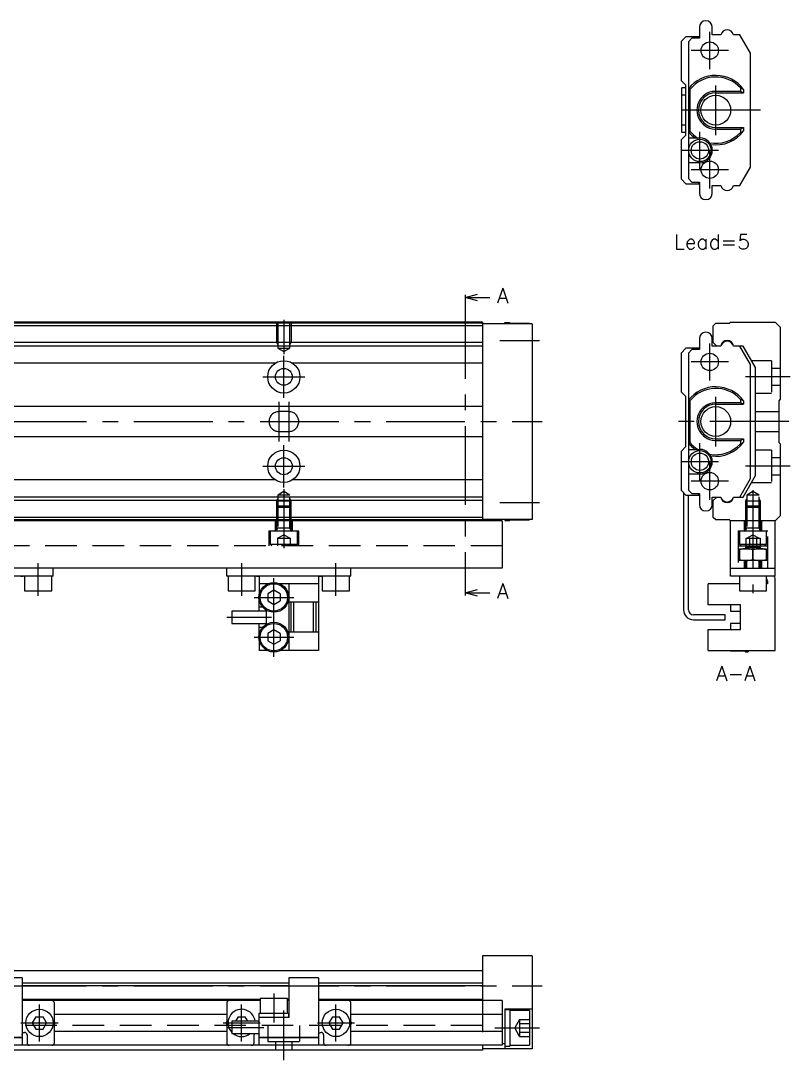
# Model space of a CAD drawing. Extents: x 0 to 378, y -8 to 217.
# Drawn here: x 222.7 to 377.7, y 8 to 217.3 of the extents above; entities that cross this region are included whole.
import ezdxf

# ---------------------------------------------------------------- set-up
doc = ezdxf.new("R2010")
doc.units = 0
doc.header["$LTSCALE"] = 0.5
doc.linetypes.add('CENTER', pattern=[50.8, 31.75, -6.35, 6.35, -6.35])
doc.linetypes.add('DASHED', pattern=[19.05, 12.7, -6.35])
for name, color, linetype in [('MSM_CENTER', 1, 'CENTER'), ('MSM_CONTINUOUS', 7, 'CONTINUOUS'), ('MSM_DASHED', 4, 'DASHED'), ('MSM_NARROW', 5, 'CONTINUOUS'), ('MSM_PART_NUMBER', 7, 'CONTINUOUS')]:
    doc.layers.add(name, color=color, linetype=linetype)
doc.styles.get("Standard").update_dxf_attribs({"font": 'txt.shx', "height": 1, "bigfont": 'bigfont.shx'})

msp = doc.modelspace()

# ---------------------------------------------------------------- linework, layer by layer
at = {"layer": 'MSM_CENTER'}
for p, q in [((361.5, 207.55), (361.5, 215.05)), ((365.25, 211.3), (357.75, 211.3)), ((362.7, 194.3), (362.7, 204.3)), ((371.7, 199.3), (353.9, 199.3)), ((359.5, 187.45), (359.5, 194.95)), ((363.25, 191.2), (355.75, 191.2)), ((361.5, 183.55), (361.5, 191.05)), ((365.25, 187.3), (357.75, 187.3)), ((312.2, 161.1), (312.2, 102.6)), ((275.7, 157.1), (275.7, 150.19)), ((319.2, 152.9), (327.2, 152.9)), ((361.5, 144.85), (361.5, 152.35)), ((275.7, 141.35), (275.7, 149.85)), ((365.25, 148.6), (357.75, 148.6)), ((271.45, 145.6), (279.95, 145.6)), ((377.7, 145.6), (368.7, 145.6)), ((274.7, 140.6), (274.7, 132.6)), ((276.7, 140.6), (276.7, 132.6)), ((362.7, 131.6), (362.7, 141.6)), ((67.7, 136.6), (327.7, 136.6)), ((377.4, 136.6), (354.6, 136.6)), ((359.5, 124.75), (359.5, 132.25)), ((275.7, 123.35), (275.7, 131.85)), ((363.25, 128.5), (355.75, 128.5)), ((361.5, 120.85), (361.5, 128.35)), ((271.45, 127.6), (279.95, 127.6)), ((377.7, 127.6), (368.7, 127.6)), ((365.25, 124.6), (357.75, 124.6)), ((275.7, 123.01), (275.7, 111.1)), ((370.2, 122.81), (370.2, 102.05)), ((319.2, 120.3), (327.2, 120.3)), ((226.2, 101.5), (226.2, 108.1)), ((267.2, 108.1), (267.2, 101.5)), ((286.2, 101.5), (286.2, 108.1)), ((273.69, 89.2), (273.69, 105.2)), ((269.69, 101.2), (277.69, 101.2)), ((264.2, 97.2), (273.2, 97.2)), ((269.69, 93.2), (277.69, 93.2)), ((67.7, 23), (327.7, 23)), ((273.69, 21.4), (273.69, 15.6)), ((226.47, 11.75), (226.47, 19.25)), ((267.2, 11.75), (267.2, 19.25)), ((286.2, 11.75), (286.2, 19.25)), ((275.7, 8), (275.7, 18)), ((222.72, 15.5), (230.22, 15.5)), ((263.45, 15.5), (270.95, 15.5)), ((282.45, 15.5), (289.95, 15.5)), ((264.2, 14.6), (271.7, 14.6)), ((318.2, 14.5), (327.2, 14.5))]:
    msp.add_line(p, q, dxfattribs=at)
at = {"layer": 'MSM_CONTINUOUS'}
for p, q in [((359.4, 216), (359.4, 213.8)), ((362, 214.5), (362, 216)), ((356.7, 214.1), (355.7, 213.1)), ((359.27, 214.1), (356.7, 214.1)), ((357.91, 213.8), (357.2, 213.09)), ((359.4, 213.8), (357.91, 213.8)), ((359.27, 213.8), (359.27, 214.1)), ((363.74, 214.5), (362, 214.5)), ((367.54, 214.5), (366.26, 214.5)), ((369.7, 210.76), (367.54, 214.5)), ((355.7, 213.1), (355.7, 205.3)), ((357.2, 213.09), (357.2, 185.51)), ((369.7, 187.84), (369.7, 210.76)), ((355.7, 205.3), (356.6, 204.4)), ((356.6, 203.8), (355.9, 203.8)), ((355.9, 194.8), (355.9, 203.8)), ((356.6, 204.4), (356.6, 194.2)), ((357.5, 203.49), (357.2, 203.63)), ((357.5, 203.49), (357.5, 195.11)), ((367.66, 203.09), (363.02, 203.09)), ((367.66, 203.77), (367.66, 203.09)), ((368.32, 202.8), (367.66, 203.09)), ((368.32, 203.47), (368.32, 202.8)), ((356.6, 202.3), (355.9, 202.3)), ((362.7, 202.8), (368.32, 202.8)), ((356.6, 196.3), (355.9, 196.3)), ((356.6, 194.8), (355.9, 194.8)), ((357.2, 194.97), (357.5, 195.11)), ((362.7, 195.8), (368.32, 195.8)), ((363.02, 195.51), (367.66, 195.51)), ((367.66, 195.51), (368.32, 195.8)), ((367.66, 195.51), (367.66, 194.83)), ((368.32, 195.8), (368.32, 195.13)), ((356.6, 194.2), (355.7, 193.3)), ((355.7, 193.3), (355.7, 185.5)), ((357.2, 193.7), (359.5, 193.7)), ((359.5, 188.7), (357.2, 188.7)), ((367.54, 184.1), (369.7, 187.84)), ((355.7, 185.5), (356.7, 184.5)), ((356.7, 184.5), (359.27, 184.5)), ((357.2, 185.51), (357.91, 184.8)), ((357.91, 184.8), (359.4, 184.8)), ((359.27, 184.5), (359.27, 184.8)), ((359.4, 184.8), (359.4, 182.6)), ((362, 182.6), (362, 184.1)), ((362, 184.1), (363.74, 184.1)), ((366.26, 184.1), (367.54, 184.1)), ((312.2, 161.6), (314.7, 162.27)), ((312.2, 162.1), (312.2, 161.1)), ((314.7, 160.93), (312.2, 161.6)), ((312.2, 161.6), (317.2, 161.6)), ((315.7, 156.6), (115.7, 156.6)), ((315.7, 156.4), (115.7, 156.4)), ((315.7, 155.9), (115.7, 155.9)), ((315.7, 156.6), (315.7, 116.6)), ((325.7, 156.3), (315.7, 156.3)), ((320.2, 156.3), (320.2, 156.55)), ((320.2, 156.55), (321.2, 156.55)), ((321.2, 156.3), (321.2, 156.55)), ((321.2, 156.4), (325.2, 156.4)), ((325.2, 156.3), (325.2, 156.4)), ((325.7, 156.3), (325.7, 116.9)), ((362.2, 155.9), (362.7, 156.4)), ((362.2, 152.5), (362.2, 155.9)), ((362.7, 156.4), (365.5, 156.4)), ((365.5, 156.4), (365.7, 156.6)), ((365.7, 156.6), (374.7, 156.6)), ((374.7, 156.6), (375.7, 155.6)), ((375.7, 155.6), (375.7, 141.1)), ((359.4, 153.3), (359.4, 151.1)), ((362, 151.8), (362, 153.3)), ((315.7, 152.5), (208, 152.5)), ((315.7, 151.8), (208, 151.8)), ((356.7, 151.4), (355.7, 150.4)), ((359.27, 151.4), (356.7, 151.4)), ((357.91, 151.1), (357.2, 150.39)), ((359.4, 151.1), (357.91, 151.1)), ((359.27, 151.1), (359.27, 151.4)), ((363.74, 151.8), (362, 151.8)), ((362.9, 151.8), (362.2, 152.5)), ((368.2, 151.8), (366.26, 151.8)), ((369.7, 148.06), (367.54, 151.8)), ((370.7, 147.47), (368.2, 151.8)), ((355.7, 150.4), (355.7, 142.6)), ((357.2, 150.39), (357.2, 122.81)), ((273.95, 148.34), (217.45, 148.34)), ((315.7, 148.34), (277.45, 148.34)), ((369.7, 125.14), (369.7, 148.06)), ((370.7, 125.73), (370.7, 147.47)), ((355.7, 142.6), (356.6, 141.7)), ((356.6, 141.7), (356.6, 131.5)), ((357.5, 140.79), (357.2, 140.93)), ((357.5, 140.79), (357.5, 132.41)), ((367.66, 140.39), (363.02, 140.39)), ((367.66, 141.07), (367.66, 140.39)), ((368.32, 140.1), (367.66, 140.39)), ((368.32, 140.77), (368.32, 140.1)), ((375.7, 141.1), (375.4, 140.8)), ((375.4, 140.8), (375.4, 132.4)), ((315.7, 139.6), (214.2, 139.6)), ((362.7, 140.1), (368.32, 140.1)), ((214.2, 133.6), (315.7, 133.6)), ((357.2, 132.27), (357.5, 132.41)), ((362.7, 133.1), (368.32, 133.1)), ((363.02, 132.81), (367.66, 132.81)), ((367.66, 132.81), (368.32, 133.1)), ((367.66, 132.81), (367.66, 132.13)), ((368.32, 133.1), (368.32, 132.43)), ((375.4, 132.4), (375.7, 132.1)), ((375.7, 132.1), (375.7, 117.6)), ((356.6, 131.5), (355.7, 130.6)), ((355.7, 130.6), (355.7, 122.8)), ((357.2, 131), (359.5, 131)), ((359.5, 126), (357.2, 126)), ((368.2, 121.4), (370.7, 125.73)), ((273.95, 124.86), (217.45, 124.86)), ((315.7, 124.86), (277.45, 124.86)), ((367.54, 121.4), (369.7, 125.14)), ((315.7, 121.4), (208, 121.4)), ((355.7, 122.8), (356.7, 121.8)), ((356.2, 122.3), (356.2, 98.7)), ((356.7, 121.8), (359.27, 121.8)), ((357.2, 122.81), (357.91, 122.1)), ((357.2, 98.7), (357.2, 121.8)), ((357.91, 122.1), (359.4, 122.1)), ((359.27, 121.8), (359.27, 122.1)), ((359.4, 122.1), (359.4, 119.9)), ((362, 119.9), (362, 121.4)), ((362, 121.4), (363.74, 121.4)), ((362.2, 120.7), (362.9, 121.4)), ((366.26, 121.4), (368.2, 121.4)), ((315.7, 120.7), (208, 120.7)), ((362.2, 117.3), (362.2, 120.7)), ((315.7, 117.3), (194.7, 117.3)), ((362.7, 116.8), (362.2, 117.3)), ((375.7, 117.6), (374.7, 116.6)), ((315.7, 116.8), (194.7, 116.8)), ((319.7, 116.6), (194.7, 116.6)), ((325.7, 116.9), (315.7, 116.9)), ((319.7, 116.6), (319.7, 107.1)), ((320.2, 116.9), (320.2, 116.65)), ((320.2, 116.65), (321.2, 116.65)), ((321.2, 116.9), (321.2, 116.65)), ((321.2, 116.8), (325.2, 116.8)), ((325.2, 116.9), (325.2, 116.8)), ((365.5, 116.8), (362.7, 116.8)), ((365.7, 116.6), (365.5, 116.8)), ((365.7, 105.5), (365.7, 116.6)), ((374.7, 116.6), (365.7, 116.6)), ((374.7, 105.5), (374.7, 116.6)), ((367.3, 108.6), (367.3, 111.6)), ((367.3, 111.6), (373.1, 111.6)), ((367.45, 111), (372.95, 111)), ((367.45, 111), (367.45, 108.6)), ((368.97, 111.5), (368.7, 111.3)), ((368.7, 111.3), (368.7, 111)), ((368.7, 111.3), (371.7, 111.3)), ((368.97, 111.5), (371.43, 111.5)), ((371.7, 111.3), (371.43, 111.5)), ((371.7, 111), (371.7, 111.3)), ((372.95, 108.6), (372.95, 111)), ((373.1, 111.6), (373.1, 108.6)), ((370.2, 108.85), (370.2, 110.75)), ((319.7, 107.1), (194.7, 107.1)), ((229.2, 105.5), (229.2, 107.1)), ((264.2, 105.5), (264.2, 107.1)), ((289.2, 105.5), (289.2, 107.1)), ((365.7, 107.1), (374.7, 107.1)), ((373.1, 108.6), (367.3, 108.6)), ((368.5, 107.1), (368.5, 108.6)), ((368.7, 108.6), (368.7, 107.1)), ((371.89, 108.61), (371.57, 108.6)), ((371.7, 107.1), (371.7, 108.6)), ((371.9, 108.6), (371.9, 107.1)), ((229.2, 105.5), (204.2, 105.5)), ((222.7, 105.37), (222.72, 105.44)), ((222.72, 105.44), (222.8, 105.48)), ((222.8, 105.48), (222.91, 105.5)), ((222.91, 105.5), (223.05, 105.5)), ((223.05, 105.5), (223.2, 105.5)), ((223.45, 105.5), (223.45, 102.5)), ((228.95, 102.5), (228.95, 105.5)), ((289.2, 105.5), (264.2, 105.5)), ((264.45, 105.5), (264.45, 102.5)), ((269.95, 102.5), (269.95, 105.5)), ((270.2, 105.5), (270.37, 105.5)), ((270.37, 105.5), (270.51, 105.49)), ((270.51, 105.49), (270.62, 105.47)), ((270.62, 105.47), (270.68, 105.43)), ((270.68, 105.43), (270.7, 105.37)), ((270.7, 105.37), (270.7, 101.44)), ((282.7, 105.37), (282.72, 105.44)), ((282.7, 105.37), (282.7, 90.5)), ((282.72, 105.44), (282.8, 105.48)), ((282.8, 105.48), (282.91, 105.5)), ((282.91, 105.5), (283.05, 105.5)), ((283.05, 105.5), (283.2, 105.5)), ((283.45, 105.5), (283.45, 102.5)), ((288.95, 102.5), (288.95, 105.5)), ((374.7, 105.5), (365.7, 105.5)), ((367.45, 105.5), (367.45, 102.5)), ((372.95, 102.5), (372.95, 105.5)), ((272.38, 103.9), (270.7, 103.9)), ((273.69, 102.64), (272.44, 101.92)), ((274.94, 101.92), (273.69, 102.64)), ((282.7, 103.9), (275, 103.9)), ((276.7, 103.9), (276.7, 90.5)), ((312.2, 102.1), (314.7, 102.77)), ((312.2, 102.6), (312.2, 101.6)), ((361.2, 99.7), (361.2, 103.9)), ((367.45, 103.9), (361.2, 103.9)), ((365.7, 103.95), (365.7, 103.9)), ((367.45, 103.95), (365.7, 103.95)), ((373.1, 103.9), (372.95, 103.9)), ((373.1, 104.5), (373.1, 103.9)), ((374.7, 90.5), (374.7, 104.5)), ((223.45, 102.5), (228.95, 102.5)), ((264.45, 102.5), (269.95, 102.5)), ((270.7, 98.45), (270.7, 100.96)), ((272.44, 101.92), (272.44, 100.48)), ((272.44, 100.48), (273.69, 99.76)), ((273.69, 99.76), (274.94, 100.48)), ((274.94, 101.92), (274.94, 100.48)), ((283.45, 102.5), (288.95, 102.5)), ((314.7, 101.43), (312.2, 102.1)), ((312.2, 102.1), (317.2, 102.1)), ((367.45, 102.5), (372.95, 102.5)), ((265.2, 98.45), (265.2, 95.95)), ((272.2, 98.45), (265.2, 98.45)), ((271.45, 99.2), (270.7, 99.2)), ((272.2, 95.8), (272.2, 98.6)), ((282.7, 100.2), (276.7, 100.2)), ((277.2, 94.2), (277.2, 100.2)), ((277.7, 94.2), (277.7, 100.2)), ((281.7, 94.2), (281.7, 100.2)), ((282.2, 94.2), (282.2, 100.2)), ((367.7, 99.7), (361.2, 99.7)), ((365.7, 99.7), (365.7, 98.45)), ((365.7, 98.45), (367.7, 98.45)), ((367.7, 94.7), (367.7, 99.7)), ((364.6, 97.7), (358.2, 97.7)), ((358.2, 96.7), (364.6, 96.7)), ((364.6, 96.7), (364.6, 97.7)), ((265.2, 95.95), (272.2, 95.95)), ((270.7, 93.44), (270.7, 95.95)), ((270.7, 95.2), (271.45, 95.2)), ((273.69, 94.64), (272.44, 93.92)), ((274.94, 93.92), (273.69, 94.64)), ((282.7, 94.2), (276.7, 94.2)), ((361.2, 94.7), (367.7, 94.7)), ((361.2, 90.5), (361.2, 94.7)), ((365.7, 95.95), (365.7, 94.7)), ((367.7, 95.95), (365.7, 95.95)), ((270.7, 92.96), (270.7, 90.5)), ((272.44, 93.92), (272.44, 92.48)), ((272.44, 92.48), (273.69, 91.76)), ((273.69, 91.76), (274.94, 92.48)), ((274.94, 93.92), (274.94, 92.48)), ((272.38, 90.5), (270.7, 90.5)), ((282.7, 90.5), (275, 90.5)), ((361.2, 90.5), (374.7, 90.5)), ((365.7, 90.5), (365.7, 90.45)), ((365.7, 90.45), (368.7, 90.45)), ((368.7, 90.5), (368.7, 90.2)), ((368.7, 90.2), (369.2, 90.2)), ((369.2, 90.5), (369.2, 90.2)), ((325.7, 29), (315.7, 29)), ((315.7, 29), (315.7, 20)), ((325.7, 29), (325.7, 10.3)), ((315.7, 26), (214.2, 26)), ((222.97, 24.6), (216.97, 24.6)), ((222.97, 24.6), (222.97, 11)), ((276.7, 23.5), (222.97, 23.5)), ((276.7, 24.6), (276.7, 16.6)), ((282.7, 24.6), (276.7, 24.6)), ((282.7, 24.6), (282.7, 11)), ((315.7, 23.5), (282.7, 23.5)), ((276.7, 23), (222.97, 23)), ((315.7, 23), (282.7, 23)), ((270.94, 20.2), (222.97, 20.2)), ((270.94, 20), (222.97, 20)), ((229.47, 11.5), (229.47, 19.5)), ((264.2, 19.5), (264.2, 11.5)), ((270.94, 20.4), (270.94, 17.4)), ((276.44, 20.4), (270.94, 20.4)), ((276.44, 17.4), (276.44, 20.4)), ((276.7, 20.2), (276.44, 20.2)), ((276.7, 20), (276.44, 20)), ((315.7, 20.2), (282.7, 20.2)), ((319.7, 20), (282.7, 20)), ((289.2, 11.5), (289.2, 19.5)), ((319.7, 20), (319.7, 11)), ((225.74, 16.75), (225.02, 15.5)), ((225.74, 16.75), (227.19, 16.75)), ((227.91, 15.5), (227.19, 16.75)), ((264.2, 17.2), (229.47, 17.2)), ((266.48, 16.75), (265.96, 15.85)), ((266.48, 16.75), (267.92, 16.75)), ((268.44, 15.85), (267.92, 16.75)), ((270.69, 17.4), (270.69, 16.6)), ((276.69, 17.4), (270.69, 17.4)), ((276.69, 16.6), (276.69, 17.4)), ((285.48, 16.75), (284.76, 15.5)), ((285.48, 16.75), (286.92, 16.75)), ((287.64, 15.5), (286.92, 16.75)), ((319.7, 17.2), (289.2, 17.2)), ((325.7, 18.3), (320.2, 18.3)), ((320.2, 18.3), (320.2, 10.3)), ((321.2, 18.15), (320.2, 18.15)), ((321.2, 18.15), (321.2, 10.85)), ((325.2, 18), (321.2, 18)), ((325.2, 18), (325.2, 11)), ((225.02, 15.5), (225.74, 14.25)), ((227.19, 14.25), (227.91, 15.5)), ((229.64, 15.5), (229.47, 15.8)), ((229.47, 15.2), (229.64, 15.5)), ((264.2, 15.8), (264.02, 15.5)), ((264.02, 15.5), (264.2, 15.2)), ((270.7, 15.85), (265.2, 15.85)), ((265.2, 15.85), (265.2, 13.35)), ((276.7, 16.6), (270.69, 16.6)), ((270.7, 11), (270.7, 16.6)), ((284.76, 15.5), (285.48, 14.25)), ((286.92, 14.25), (287.64, 15.5)), ((289.38, 15.5), (289.2, 15.8)), ((289.2, 15.2), (289.38, 15.5)), ((210.97, 12.65), (222.97, 12.65)), ((210.97, 12.6), (222.97, 12.6)), ((222.92, 12.65), (222.92, 12.6)), ((222.97, 13.1), (222.99, 13.25)), ((222.99, 13.25), (223.06, 13.39)), ((223.06, 13.39), (223.17, 13.5)), ((223.17, 13.5), (223.31, 13.58)), ((223.31, 13.58), (223.47, 13.6)), ((223.97, 13.1), (223.97, 11.5)), ((225.74, 14.25), (227.19, 14.25)), ((264.2, 13.8), (229.47, 13.8)), ((265.2, 13.35), (270.7, 13.35)), ((269.7, 11.5), (269.7, 13.1)), ((270.63, 13.35), (270.68, 13.23)), ((270.68, 13.23), (270.7, 13.1)), ((270.7, 12.65), (282.7, 12.65)), ((270.7, 12.6), (282.7, 12.6)), ((270.75, 12.65), (270.75, 12.6)), ((282.65, 12.65), (282.65, 12.6)), ((282.7, 13.1), (282.72, 13.25)), ((282.72, 13.25), (282.8, 13.39)), ((282.8, 13.39), (282.91, 13.5)), ((282.91, 13.5), (283.05, 13.58)), ((283.05, 13.58), (283.2, 13.6)), ((283.7, 13.1), (283.7, 11.5)), ((285.48, 14.25), (286.92, 14.25)), ((319.7, 13.8), (289.2, 13.8)), ((319.7, 11), (111.7, 11)), ((315.7, 11), (315.7, 10)), ((320.2, 11.3), (319.7, 11.3)), ((320.2, 10.85), (321.2, 10.85)), ((321.2, 11), (325.2, 11)), ((315.7, 10), (115.7, 10)), ((325.7, 10.3), (315.7, 10.3))]:
    msp.add_line(p, q, dxfattribs=at)
for centre, radius in [((361.5, 211.3), 1.75), ((362.7, 199.3), 3), ((359.5, 191.2), 2.25), ((359.5, 191.2), 1.75), ((361.5, 187.3), 1.75), ((275.7, 145.6), 3.25), ((361.5, 148.6), 1.75), ((275.7, 145.6), 1.7), ((362.7, 136.6), 3), ((275.7, 127.6), 3.25), ((359.5, 128.5), 2.25), ((359.5, 128.5), 1.75), ((275.7, 127.6), 1.7), ((361.5, 124.6), 1.75), ((273.69, 101.2), 3), ((273.69, 101.2), 2.75), ((273.69, 93.2), 3), ((273.69, 93.2), 2.75), ((226.47, 15.5), 2.75), ((286.2, 15.5), 2.75)]:
    msp.add_circle(centre, radius, dxfattribs=at)
for centre, radius, start, end in [((360.7, 216), 1.3, 0, 180), ((365, 214.2), 1.3, 13.3424, 166.6576), ((362.7, 199.3), 7, 36.5962, 141.7868), ((362.7, 199.3), 6.68, 42.0402, 141.1265), ((362.7, 199.3), 3.8, 85.1074, 274.8926), ((363.28, 193.11), 11.52, 64.0671, 67.6778), ((362.7, 199.3), 3.5, 90, 270), ((362.7, 199.3), 7, 218.2132, 233.1301), ((362.7, 199.3), 6.68, 218.8735, 237.0286), ((362.7, 199.3), 6.68, 259.3812, 317.9598), ((362.7, 199.3), 7, 261.8617, 323.4038), ((365.57, 200.37), 5.92, 290.6125, 297.6426), ((359.5, 191.2), 2.5, 270, 90), ((360.7, 182.6), 1.3, 180, 0), ((365, 184.4), 1.3, 193.3424, 346.6576), ((360.7, 153.3), 1.3, 0, 180), ((365, 151.6), 1.32, 8.7147, 171.2853), ((365, 151.5), 1.3, 13.3424, 166.6576), ((362.7, 136.6), 7, 36.5962, 141.7868), ((362.7, 136.6), 6.68, 42.0402, 141.1265), ((362.7, 136.6), 3.8, 85.1074, 274.8926), ((363.28, 130.41), 11.52, 64.0671, 67.6778), ((362.7, 136.6), 3.5, 90, 270), ((362.7, 136.6), 7, 218.2132, 233.1301), ((362.7, 136.6), 6.68, 218.8735, 237.0286), ((362.7, 136.6), 6.68, 259.3812, 317.9598), ((362.7, 136.6), 7, 261.8617, 323.4038), ((365.57, 137.67), 5.92, 290.6125, 297.6426), ((359.5, 128.5), 2.5, 270, 90), ((365, 121.6), 1.32, 188.7147, 351.2853), ((365, 121.7), 1.3, 193.3424, 346.6576), ((360.7, 119.9), 1.3, 180, 0), ((368.82, 107.02), 3.98, 69.7735, 110.2265), ((371.57, 107.02), 3.98, 69.7735, 110.2265), ((368.82, 112.58), 3.98, 249.7735, 290.2265), ((371.57, 112.58), 3.98, 249.7735, 290.2265), ((372.1, 104.5), 1, 0, 31.7883), ((372.1, 104.5), 2.6, 0, 22.6199), ((358.2, 98.7), 2, 180, 270), ((358.2, 98.7), 1, 180, 270), ((228.97, 19.5), 0.5, 0, 90), ((264.7, 19.5), 0.5, 90, 180), ((288.7, 19.5), 0.5, 0, 90), ((267.2, 15.5), 2.75, 7.312, 223.3418), ((223.47, 13.1), 0.5, 0, 90), ((267.2, 15.5), 2.75, 231.4273, 308.5727), ((270.2, 13.1), 0.5, 150, 180), ((283.2, 13.1), 0.5, 0, 90), ((224.47, 11.5), 0.5, 180, 270), ((228.97, 11.5), 0.5, 270, 0), ((264.7, 11.5), 0.5, 180, 270), ((269.2, 11.5), 0.5, 270, 0), ((284.2, 11.5), 0.5, 180, 270), ((288.7, 11.5), 0.5, 270, 0)]:
    msp.add_arc(centre, radius, start, end, dxfattribs=at)
at = {"layer": 'MSM_DASHED'}
for p, q in [((274.2, 156.6), (274.2, 152.6)), ((274.47, 156.6), (274.47, 151.4)), ((276.93, 151.4), (276.93, 156.6)), ((277.2, 156.6), (277.2, 152.6)), ((274.2, 152.6), (277.2, 152.6)), ((274.2, 152.6), (274.47, 152.13)), ((274.47, 151.4), (276.93, 151.4)), ((274.47, 151.4), (275.7, 150.69)), ((275.7, 150.69), (276.93, 151.4)), ((277.2, 152.6), (276.93, 152.13)), ((373.9, 148.85), (369.9, 148.85)), ((373.9, 148.85), (373.9, 142.35)), ((375.7, 147.3), (373.9, 147.3)), ((370.7, 142.35), (373.9, 142.35)), ((373.9, 143.9), (375.7, 143.9)), ((276.7, 138.6), (274.7, 138.6)), ((370.7, 138.6), (375.4, 138.6)), ((274.7, 134.6), (276.7, 134.6)), ((370.7, 134.6), (375.4, 134.6)), ((373.9, 130.85), (370.7, 130.85)), ((373.9, 130.85), (373.9, 124.35)), ((375.7, 129.3), (373.9, 129.3)), ((373.9, 125.9), (375.7, 125.9)), ((369.9, 124.35), (373.9, 124.35)), ((275.7, 122.51), (274.47, 121.8)), ((276.93, 121.8), (274.47, 121.8)), ((274.47, 121.8), (274.47, 115.1)), ((276.93, 121.8), (275.7, 122.51)), ((276.93, 115.1), (276.93, 121.8)), ((370.2, 122.51), (368.97, 121.8)), ((371.43, 121.8), (368.97, 121.8)), ((368.97, 121.8), (368.97, 115.1)), ((371.43, 121.8), (370.2, 122.51)), ((371.43, 115.1), (371.43, 121.8)), ((274.2, 120.6), (274.47, 121.07)), ((274.2, 120.6), (274.2, 114.6)), ((277.2, 120.6), (274.2, 120.6)), ((274.47, 119.6), (274.2, 119.33)), ((274.2, 119.33), (277.2, 119.33)), ((274.47, 119.6), (276.93, 119.6)), ((277.2, 120.6), (276.93, 121.07)), ((277.2, 119.33), (276.93, 119.6)), ((277.2, 114.6), (277.2, 120.6)), ((368.7, 120.6), (368.97, 121.07)), ((368.7, 120.6), (368.7, 114.6)), ((371.7, 120.6), (368.7, 120.6)), ((368.97, 119.6), (368.7, 119.33)), ((368.7, 119.33), (371.7, 119.33)), ((368.97, 119.6), (371.43, 119.6)), ((371.7, 120.6), (371.43, 121.07)), ((371.7, 119.33), (371.43, 119.6)), ((371.7, 114.6), (371.7, 120.6)), ((273.95, 116.6), (273.95, 114.6)), ((277.45, 114.6), (277.45, 116.6)), ((368.45, 116.6), (368.45, 114.6)), ((371.95, 114.6), (371.95, 116.6)), ((272.7, 114.6), (278.7, 114.6)), ((272.7, 114.6), (272.7, 111.6)), ((272.95, 114.6), (272.95, 111.9)), ((277.2, 115.1), (274.2, 115.1)), ((274.2, 114.6), (274.47, 115.1)), ((274.45, 113.1), (275.7, 113.82)), ((274.45, 113.1), (274.45, 111.6)), ((274.45, 113.1), (276.95, 113.1)), ((275.7, 113.82), (276.95, 113.1)), ((275.7, 113.1), (275.7, 111.6)), ((277.2, 114.6), (276.93, 115.1)), ((276.95, 113.1), (276.95, 111.6)), ((278.45, 111.9), (278.45, 114.6)), ((278.7, 111.6), (278.7, 114.6)), ((367.2, 114.6), (367.2, 107.1)), ((367.2, 114.6), (373.2, 114.6)), ((367.45, 114.6), (367.45, 111.9)), ((371.7, 115.1), (368.7, 115.1)), ((368.7, 114.6), (368.97, 115.1)), ((368.76, 113.1), (371.64, 113.1)), ((368.76, 113.1), (368.76, 111.6)), ((368.95, 113.1), (370.2, 113.82)), ((369.48, 113.1), (369.48, 111.6)), ((370.2, 113.82), (371.45, 113.1)), ((370.92, 113.1), (370.92, 111.6)), ((371.7, 114.6), (371.43, 115.1)), ((371.64, 113.1), (371.64, 111.6)), ((372.95, 111.9), (372.95, 114.6)), ((373.2, 107.1), (373.2, 114.6)), ((319.7, 111.6), (194.7, 111.6)), ((272.95, 111.9), (273.25, 111.6)), ((272.95, 111.9), (278.45, 111.9)), ((278.15, 111.6), (278.45, 111.9)), ((367.45, 111.9), (372.95, 111.9)), ((367.45, 111.9), (367.75, 111.6)), ((372.65, 111.6), (372.95, 111.9)), ((315.7, 20), (315.7, 11)), ((315.7, 15), (115.7, 15)), ((272.45, 15), (272.45, 11.8)), ((278.95, 11.8), (278.95, 15)), ((323.2, 16.23), (322.2, 14.5)), ((323.2, 16.23), (325.2, 16.23)), ((323.2, 16.23), (323.2, 12.77)), ((323.2, 15.37), (325.2, 15.37)), ((323.2, 12.77), (322.2, 14.5)), ((323.2, 13.63), (325.2, 13.63)), ((323.2, 12.77), (325.2, 12.77)), ((272.45, 11.8), (278.95, 11.8)), ((274, 11.8), (274, 10)), ((277.4, 10), (277.4, 11.8))]:
    msp.add_line(p, q, dxfattribs=at)
for centre, start, end in [((274.7, 136.6), 90, 270), ((276.7, 136.6), 270, 90)]:
    msp.add_arc(centre, 2, start, end, dxfattribs=at)
at = {"layer": 'MSM_NARROW'}
for p, q in [((368.97, 111), (368.97, 111.5)), ((371.43, 111), (371.43, 111.5)), ((368.97, 107.1), (368.97, 108.6)), ((371.43, 107.1), (371.43, 108.6))]:
    msp.add_line(p, q, dxfattribs=at)

# ---------------------------------------------------------------- texts
at = {"layer": 'MSM_PART_NUMBER'}
for s, p in [('Lead=5', (354.29, 171.3)), ('A', (318.62, 160.47)), ('A', (318.62, 100.97)), ('A-A', (362.75, 84.37))]:
    msp.add_text(s, height=3, dxfattribs=at).set_placement(p)

doc.saveas('drawing.dxf')
